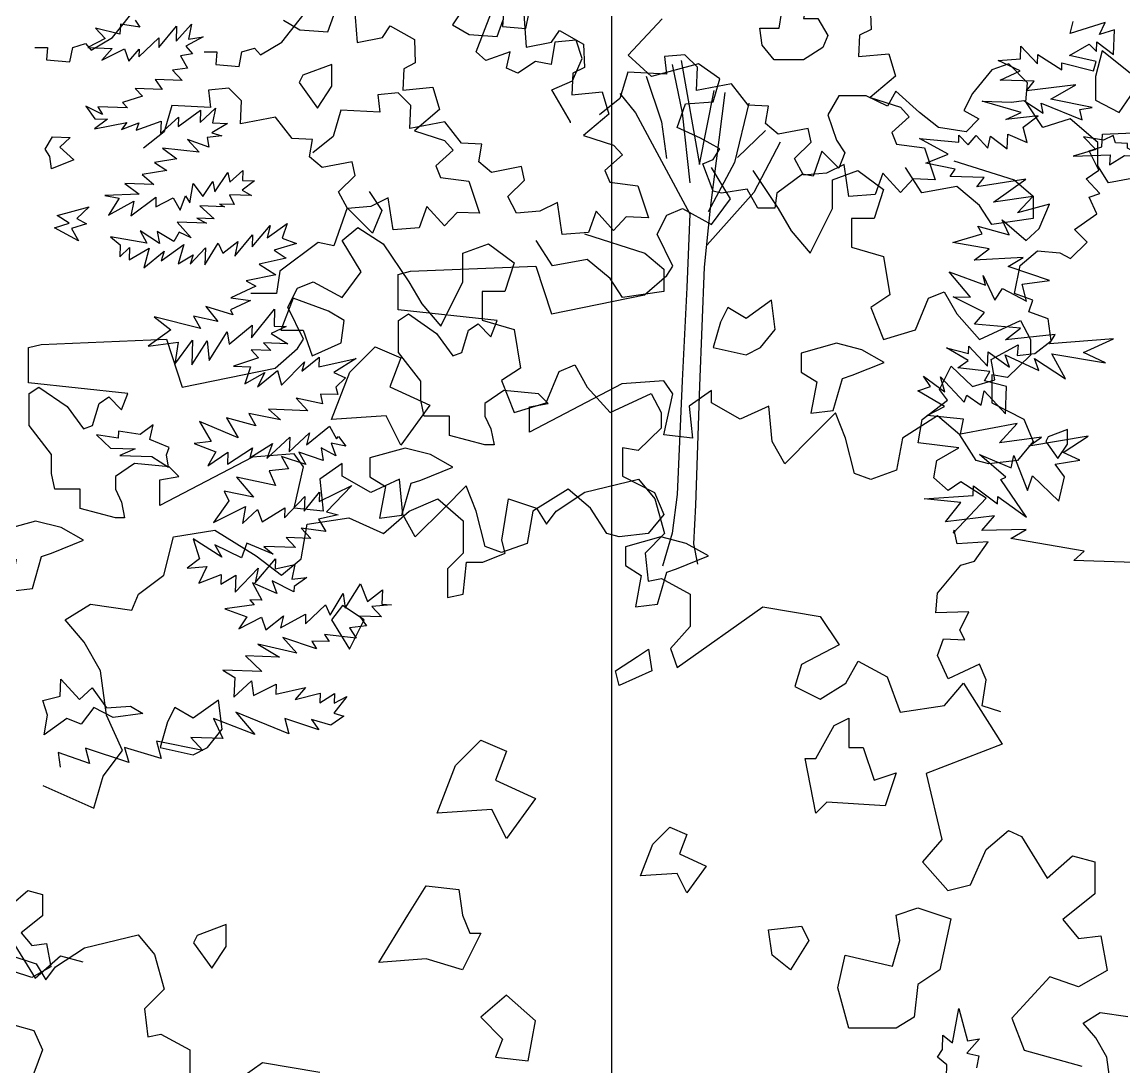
# Model space of a CAD drawing. Header units: inches. Extents: x 11.9 to 85.3, y 21.1 to 37.4.
# Drawn here: x 16.545 to 17.083, y 23.169 to 23.679 of the extents above; entities that cross this region are included whole.
import ezdxf

# ---------------------------------------------------------------- set-up
doc = ezdxf.new("R2010")
doc.units = ezdxf.units.IN
doc.header["$MEASUREMENT"] = 0
doc.layers.add('CAY', color=94, linetype='Continuous')
doc.layers.add('CAY-3', color=61, linetype='Continuous')

# ---------------------------------------------------------------- blocks, each defined once
blk = doc.blocks.new('A$C76451831')
at = {"layer": 'CAY'}
for p, q in [((3764, 1772.8), (3822.4, 1787)), ((3822.4, 1787), (3840.1, 1765.7)), ((3732.8, 1752.2), (3764, 1772.8)), ((3573, 1752.2), (3604.2, 1765.7)), ((3604.2, 1765.7), (3631.9, 1741.6)), ((3673.8, 1720.9), (3680.9, 1765.7)), ((3680.9, 1765.7), (3711.5, 1755.7)), ((3840.1, 1765.7), (3850.7, 1728)), ((3545.3, 1728), (3573, 1752.2)), ((3711.5, 1755.7), (3722.2, 1738)), ((3722.2, 1738), (3732.8, 1752.2)), ((3455.6, 1700.3), (3462.1, 1738)), ((3462.1, 1738), (3507.5, 1745.1)), ((3507.5, 1745.1), (3545.3, 1728)), ((3631.9, 1741.6), (3631.9, 1706.7)), ((3317.1, 1724.4), (3361.9, 1731.5)), ((3361.9, 1731.5), (3406.7, 1703.8)), ((3850.7, 1728), (3829.5, 1706.7)), ((3306.5, 1682.6), (3317.1, 1724.4)), ((3677.3, 1706.7), (3673.8, 1720.9)), ((3406.7, 1703.8), (3434.4, 1682.6)), ((3631.9, 1706.7), (3614.8, 1689.6)), ((3653.2, 1696.7), (3677.3, 1706.7)), ((3829.5, 1706.7), (3833, 1676.1)), ((3434.4, 1682.6), (3455.6, 1700.3)), ((3614.8, 1689.6), (3614.8, 1658.4)), ((3631.9, 1661.9), (3635.5, 1696.7)), ((3635.5, 1696.7), (3653.2, 1696.7)), ((3278.8, 1661.9), (3306.5, 1682.6)), ((3833, 1676.1), (3847.2, 1679)), ((3847.2, 1679), (3878.4, 1661.9)), ((3271.7, 1644.8), (3278.8, 1661.9)), ((3614.8, 1658.4), (3631.9, 1661.9)), ((3878.4, 1661.9), (3878.4, 1627.1)), ((3199.2, 1634.2), (3226.9, 1651.3)), ((3226.9, 1651.3), (3271.7, 1644.8)), ((3864.3, 1582.3), (3957.4, 1648.4)), ((3957.4, 1648.4), (4019.9, 1637.7)), ((3219.8, 1610), (3199.2, 1634.2)), ((4019.9, 1637.7), (4040.5, 1607.1)), ((3878.4, 1627.1), (3857.2, 1602.9)), ((3237.5, 1578.7), (3219.8, 1610)), ((4040.5, 1607.1), (3999.3, 1585.8)), ((3857.2, 1602.9), (3864.3, 1582.3)), ((3999.3, 1585.8), (3992.2, 1561.6)), ((4047.6, 1565.2), (4061.2, 1589.4)), ((4061.2, 1589.4), (4092.4, 1572.3)), ((3244, 1530.4), (3237.5, 1578.7)), ((4092.4, 1572.3), (4106.6, 1533.9)), ((3992.2, 1561.6), (4019.9, 1548.1)), ((4019.9, 1548.1), (4047.6, 1565.2)), ((4154.9, 1541), (4175.6, 1565.2)), ((4175.6, 1565.2), (4217.4, 1499.1)), ((4106.6, 1533.9), (4154.9, 1541)), ((3261.7, 1492), (3244, 1530.4)), ((4217.4, 1499.1), (4134.9, 1467.3)), ((3240.4, 1464.3), (3261.7, 1492)), ((3230.4, 1429.5), (3240.4, 1464.3)), ((4134.9, 1467.3), (4152, 1395.3)), ((3175, 1454.3), (3230.4, 1429.5)), ((4200.3, 1384.7), (4224.5, 1405.3)), ((4224.5, 1405.3), (4238.7, 1398.8)), ((4152, 1395.3), (4130.8, 1371.1)), ((4238.7, 1398.8), (4266.4, 1353.4)), ((4183.2, 1346.3), (4200.3, 1384.7)), ((4266.4, 1353.4), (4294.1, 1377.6)), ((4294.1, 1377.6), (4318.3, 1371.1)), ((4130.8, 1371.1), (4158.5, 1339.9)), ((4318.3, 1371.1), (4318.3, 1336.3)), ((4158.5, 1339.9), (4183.2, 1346.3)), ((4318.3, 1336.3), (4283.5, 1308.6)), ((4283.5, 1308.6), (4300.6, 1287.9)), ((4300.6, 1287.9), (4324.7, 1290.9)), ((4324.7, 1290.9), (4331.8, 1253.1)), ((4269.3, 1246.1), (4228, 1201.2)), ((4300.6, 1235.4), (4269.3, 1246.1)), ((4331.8, 1253.1), (4300.6, 1235.4)), ((4228, 1201.2), (4241.6, 1166.4)), ((4305.7, 1196), (4324.2, 1207.4)), ((4324.2, 1207.4), (4354.1, 1203)), ((4319.5, 1179.8), (4305.7, 1196)), ((4331.3, 1159), (4319.5, 1179.8)), ((4241.6, 1166.4), (4304.1, 1149.3)), ((4335.6, 1126.7), (4331.3, 1159)), ((5510, 797.5), (5483.5, 803.9)), ((5483.5, 803.9), (5494, 792.7)), ((5510.4, 808.4), (5510, 797.5)), ((5531.5, 805), (5510.4, 808.4)), ((5526.4, 812.8), (5531.5, 805)), ((5552.1, 782.9), (5571.5, 806.3)), ((5570.9, 790), (5587.9, 808.4)), ((5571.5, 806.3), (5570.9, 790)), ((5587.9, 808.4), (5584.6, 792.2)), ((5494, 792.7), (5475, 782.9)), ((5530.4, 772.8), (5552.4, 793.3)), ((5552.4, 793.3), (5552.1, 782.9)), ((5600.5, 794.4), (5581.6, 784.6)), ((5584.6, 792.2), (5600.5, 794.4)), ((5475, 782.9), (5501.7, 782)), ((5501.7, 782), (5490.4, 769.2)), ((5490.4, 769.2), (5514.9, 781.5)), ((5514.9, 781.5), (5519.8, 768.2)), ((5519.8, 768.2), (5530.7, 781)), ((5530.7, 781), (5530.4, 772.8)), ((5581.6, 784.6), (5589, 776.2)), ((5589, 776.2), (5575.8, 773.9)), ((5575.8, 773.9), (5583.5, 760.5)), ((5583.5, 760.5), (5567.1, 758.4)), ((5567.1, 758.4), (5577.6, 747.1)), ((5577.6, 747.1), (5548.1, 748.2)), ((5548.1, 748.2), (5555.9, 737.5)), ((5526.5, 738.5), (5534.4, 730.1)), ((5555.9, 737.5), (5526.5, 738.5)), ((5472.8, 719.1), (5482.8, 705.6)), ((5491.1, 710.3), (5472.8, 719.1)), ((5518.1, 717.5), (5485.9, 718.6)), ((5485.9, 718.6), (5491.1, 710.3)), ((5534.4, 730.1), (5512.8, 723.1)), ((5512.8, 723.1), (5518.1, 717.5)), ((5554.2, 689.5), (5573.5, 707.4)), ((5573.1, 697), (5597.7, 714.7)), ((5573.5, 707.4), (5573.1, 697)), ((5597.3, 701.6), (5613.7, 716.9)), ((5597.7, 714.7), (5597.3, 701.6)), ((5613.7, 716.9), (5610.4, 701.1)), ((5496.3, 705.1), (5482.4, 694.7)), ((5482.4, 694.7), (5517.5, 701.6)), ((5482.8, 705.6), (5496.3, 705.1)), ((5517.5, 701.6), (5511.8, 693.7)), ((5511.8, 693.7), (5530.6, 701.2)), ((5527.6, 693.1), (5554.7, 703.1)), ((5530.6, 701.2), (5527.6, 693.1)), ((5554.7, 703.1), (5554.2, 689.5)), ((5626.7, 700.5), (5610, 690.2)), ((5610.4, 701.1), (5626.7, 700.5)), ((5606.7, 674.5), (5583.5, 683)), ((5583.5, 683), (5596.1, 669.4)), ((5620.8, 687.1), (5604.8, 685)), ((5604.8, 685), (5606.7, 674.5)), ((5610, 690.2), (5620.8, 687.1)), ((5596.1, 669.4), (5556.4, 673.5)), ((5556.4, 673.5), (5571.9, 662.1)), ((5571.9, 662.1), (5547.7, 658)), ((5561, 649.3), (5534.1, 644.8)), ((5547.7, 658), (5561, 649.3)), ((5613.2, 626.2), (5627.1, 647)), ((5627.1, 647), (5629.4, 636.5)), ((5629.4, 636.5), (5643.5, 649.2)), ((5643.5, 649.2), (5643.1, 638.3)), ((5515.2, 635.1), (5530.7, 623.7)), ((5546.9, 634), (5515.2, 635.1)), ((5534.1, 644.8), (5546.9, 634)), ((5586.1, 614), (5589.5, 635.2)), ((5589.5, 635.2), (5599.9, 621.2)), ((5599.9, 621.2), (5610.9, 637.2)), ((5610.9, 637.2), (5613.2, 626.2)), ((5656.2, 637.9), (5642.7, 627.9)), ((5643.1, 638.3), (5656.2, 637.9)), ((5530.7, 623.7), (5493.4, 622.2)), ((5629, 622.9), (5634, 612.3)), ((5652.9, 622.1), (5629, 622.9)), ((5642.7, 627.9), (5652.9, 622.1)), ((5493.4, 622.2), (5509.2, 619.4)), ((5509.2, 619.4), (5497.7, 600.8)), ((5497.7, 600.8), (5525, 616.1)), ((5521.7, 599.9), (5549.1, 620.3)), ((5525, 616.1), (5521.7, 599.9)), ((5549.1, 620.3), (5548.8, 609.9)), ((5548.8, 609.9), (5567.7, 619.6)), ((5567.7, 619.6), (5575.4, 606.2)), ((5575.4, 606.2), (5581.3, 621.9)), ((5581.3, 621.9), (5586.1, 614)), ((5596.8, 610.9), (5612.2, 596.8)), ((5623.5, 610), (5596.8, 610.9)), ((5618.2, 612.9), (5623.5, 610)), ((5634, 612.3), (5618.2, 612.9)), ((5603.9, 592.1), (5572.2, 593.2)), ((5572.2, 593.2), (5587.5, 576.3)), ((5612.2, 596.8), (5593.6, 597.4)), ((5593.6, 597.4), (5603.9, 592.1)), ((5653.7, 566.3), (5673.1, 589.7)), ((5669.9, 576.2), (5691.8, 591.7)), ((5673.1, 589.7), (5669.9, 576.2)), ((5691.8, 591.7), (5686.2, 575.6)), ((5499.6, 577.1), (5510.2, 568.6)), ((5539.2, 570.3), (5499.6, 577.1)), ((5552.8, 569.8), (5532, 583.7)), ((5532, 583.7), (5539.2, 570.3)), ((5568.7, 572), (5550.5, 583.1)), ((5550.5, 583.1), (5552.8, 569.8)), ((5574.5, 582.2), (5568.7, 572)), ((5587.5, 576.3), (5574.5, 582.2)), ((5634.8, 556.1), (5654.2, 579.4)), ((5654.2, 579.4), (5653.7, 566.3)), ((5686.2, 575.6), (5701.9, 570.1)), ((5510.2, 568.6), (5509.7, 555.5)), ((5509.7, 555.5), (5520.5, 565.5)), ((5520.5, 565.5), (5520, 552.4)), ((5520, 552.4), (5541.7, 564.8)), ((5541.7, 564.8), (5536, 543.7)), ((5554.9, 551.2), (5579.5, 568.9)), ((5579.5, 568.9), (5573.3, 547.8)), ((5586.4, 547.4), (5602.9, 565.4)), ((5602.3, 546.8), (5616.7, 570.3)), ((5602.9, 565.4), (5602.3, 546.8)), ((5616.7, 570.3), (5621.8, 559.3)), ((5621.8, 559.3), (5638.1, 572.3)), ((5638.1, 572.3), (5634.8, 556.1)), ((5701.9, 570.1), (5677.6, 562.8)), ((5536, 543.7), (5557.9, 561.5)), ((5557.9, 561.5), (5554.9, 551.2)), ((5573.3, 547.8), (5589.5, 557.7)), ((5589.5, 557.7), (5586.4, 547.4)), ((5690.5, 554.2), (5661.2, 547.5)), ((5677.6, 562.8), (5690.5, 554.2)), ((5661.2, 547.5), (5679.4, 536)), ((5683.6, 539.8), (5680.1, 515.6)), ((5679.4, 536), (5647, 529.4)), ((5647, 529.4), (5657.7, 523.6)), ((5657.7, 523.6), (5630.5, 510.9)), ((5680.1, 515.6), (5652.4, 515.6)), ((5651.7, 507.9), (5630, 497.8)), ((5630.5, 510.9), (5651.7, 507.9)), ((5589.9, 491), (5597.6, 477.6)), ((5616.4, 485.1), (5589.9, 491)), ((5632.6, 492.3), (5603.4, 501.4)), ((5603.4, 501.4), (5616.4, 485.1)), ((5630, 497.8), (5632.6, 492.3)), ((5653, 467.5), (5678.1, 498.8)), ((5678.1, 498.8), (5677.5, 480.3)), ((5597.6, 477.6), (5547.3, 490.2)), ((5547.3, 490.2), (5565.4, 476)), ((5628.7, 460.7), (5653.5, 481.1)), ((5653.5, 481.1), (5653, 467.5)), ((5690.6, 479.8), (5674.5, 472.2)), ((5677.5, 480.3), (5690.6, 479.8)), ((5565.4, 476), (5540.7, 458.3)), ((5606.8, 442.8), (5626.5, 473.9)), ((5626.5, 473.9), (5628.7, 460.7)), ((5674.5, 472.2), (5692.6, 461.1)), ((5540.7, 458.3), (5573.1, 462.6)), ((5569.5, 438.7), (5589, 464.8)), ((5573.1, 462.6), (5569.5, 438.7)), ((5589, 464.8), (5588.1, 438)), ((5588.1, 438), (5604.8, 464.2)), ((5604.8, 464.2), (5606.8, 442.8)), ((5665.9, 462.1), (5673.8, 453.6)), ((5692.6, 461.1), (5665.9, 462.1)), ((5660.4, 445.9), (5633.3, 436.5)), ((5652.5, 454.4), (5660.4, 445.9)), ((5673.8, 453.6), (5652.5, 454.4)), ((5707.5, 431.2), (5726.6, 446.4)), ((5726.6, 446.4), (5726.2, 435.9)), ((5726.2, 435.9), (5766.8, 445)), ((5766.8, 445), (5742.3, 429.9)), ((5633.3, 436.5), (5651.9, 435.8)), ((5651.9, 435.8), (5645.8, 417.4)), ((5659.3, 414.3), (5681.2, 432.1)), ((5681.2, 432.1), (5685.6, 416.1)), ((5685.6, 416.1), (5710.5, 441.5)), ((5710.5, 441.5), (5707.5, 431.2)), ((5645.8, 417.4), (5667.5, 429.8)), ((5667.5, 429.8), (5659.3, 414.3)), ((5742.3, 429.9), (5755.2, 424.1)), ((5755.2, 424.1), (5744.5, 414)), ((5744.5, 414), (5746.9, 405.8)), ((5701.4, 401.9), (5714.1, 388.3)), ((5730.2, 395.9), (5701.4, 401.9)), ((5746.9, 405.8), (5727.9, 406.4)), ((5727.9, 406.4), (5730.2, 395.9)), ((5650.1, 385.1), (5657.8, 371.7)), ((5684.3, 378.5), (5650.1, 385.1)), ((5714.1, 388.3), (5671.6, 389.8)), ((5671.6, 389.8), (5684.3, 378.5)), ((5596.3, 376.6), (5609.2, 354.8)), ((5638.3, 358.8), (5596.3, 376.6)), ((5625.9, 380.5), (5638.3, 358.8)), ((5657.8, 371.7), (5625.9, 380.5)), ((5712.8, 351.2), (5737.6, 371.6)), ((5737.6, 371.6), (5745.2, 357.8)), ((5669.7, 336.4), (5694.5, 359.5)), ((5694, 343.7), (5716, 364.2)), ((5694.5, 359.5), (5694, 343.7)), ((5716, 364.2), (5712.8, 351.2)), ((5745.2, 357.8), (5747.6, 360.4)), ((5747.6, 360.4), (5755.4, 349.7)), ((5609.2, 354.8), (5590.5, 352.7)), ((5590.5, 352.7), (5614.2, 343.7)), ((5626.9, 330.2), (5654.2, 347.8)), ((5651.2, 337), (5675.7, 352.5)), ((5654.2, 347.8), (5651.2, 337)), ((5675.7, 352.5), (5669.7, 336.4)), ((5744.6, 339.2), (5728.6, 347.9)), ((5728.6, 347.9), (5730.8, 334.2)), ((5755.4, 349.7), (5739.6, 353)), ((5739.6, 353), (5744.6, 339.2)), ((5614.2, 343.7), (5605.5, 328.2)), ((5605.5, 328.2), (5627.4, 343.3)), ((5627.4, 343.3), (5626.9, 330.2)), ((5712.1, 329.9), (5685.6, 338.5)), ((5685.6, 338.5), (5693.3, 325.1)), ((5730.8, 334.2), (5704.4, 343.3)), ((5704.4, 343.3), (5712.1, 329.9)), ((5693.3, 325.1), (5672, 323.1)), ((5636.8, 316.2), (5655.1, 294.3)), ((5679.1, 307), (5636.8, 316.2)), ((5672, 323.1), (5679.1, 307)), ((5623.2, 300.8), (5628.2, 290.2)), ((5655.1, 294.3), (5623.2, 300.8)), ((5710.3, 279.2), (5726.9, 299.9)), ((5726.5, 289.5), (5762, 306.9)), ((5726.9, 299.9), (5726.5, 289.5)), ((5762, 306.9), (5734.3, 278.4)), ((5628.2, 290.2), (5611.5, 266.8)), ((5688.7, 271.8), (5710.9, 295)), ((5710.9, 295), (5710.3, 279.2)), ((5611.5, 266.8), (5646.6, 284.1)), ((5646.6, 284.1), (5643.2, 265.7)), ((5643.2, 265.7), (5659.6, 281)), ((5659.6, 281), (5664.6, 267.6)), ((5664.6, 267.6), (5689.1, 282.7)), ((5689.1, 282.7), (5688.7, 271.8)), ((5734.3, 278.4), (5747.3, 275.2)), ((5747.3, 275.2), (5725.9, 270.5)), ((5725.9, 270.5), (5733.6, 257.1)), ((5733.6, 257.1), (5706.9, 260.7)), ((5706.9, 260.7), (5717.4, 249.5)), ((5620.7, 229.3), (5589.6, 249)), ((5589.6, 249), (5596.6, 227.4)), ((5641.9, 228.5), (5613, 242.7)), ((5613, 242.7), (5620.7, 229.3)), ((5647.9, 244.2), (5641.9, 228.5)), ((5676.5, 232.3), (5647.9, 244.2)), ((5700.8, 239.6), (5666.4, 240.8)), ((5666.4, 240.8), (5676.5, 232.3)), ((5717.4, 249.5), (5690.7, 250.4)), ((5690.7, 250.4), (5700.8, 239.6)), ((5596.6, 227.4), (5583.1, 217)), ((5583.1, 217), (5604.4, 219)), ((5604.4, 219), (5595.6, 200.7)), ((5635.2, 191.1), (5660.1, 217)), ((5656.8, 201.3), (5679, 227.2)), ((5660.1, 217), (5656.8, 201.3)), ((5679, 227.2), (5678.7, 216.4)), ((5678.7, 216.4), (5700.1, 221.1)), ((5700.1, 221.1), (5696.9, 205.3)), ((5595.6, 200.7), (5620, 210.3)), ((5620, 210.3), (5619.6, 199.9)), ((5619.6, 199.9), (5635.8, 209.7)), ((5635.8, 209.7), (5635.2, 191.1)), ((5696.9, 205.3), (5713.2, 207)), ((5713.2, 207), (5699.3, 197.1)), ((5654.1, 201.4), (5664.3, 182.4)), ((5680.4, 189.6), (5654.1, 201.4)), ((5699.1, 191.6), (5675.5, 203.3)), ((5675.5, 203.3), (5680.4, 189.6)), ((5699.3, 197.1), (5699.1, 191.6)), ((5754.7, 173.8), (5771.4, 200)), ((5771.4, 200), (5778.9, 181.1)), ((5778.9, 181.1), (5795.2, 193.7)), ((5795.2, 193.7), (5794.7, 177.9)), ((5651.2, 182.9), (5656, 177.3)), ((5664.3, 182.4), (5651.2, 182.9)), ((5738.5, 166.2), (5752.5, 189.8)), ((5752.5, 189.8), (5754.7, 173.8)), ((5656, 177.3), (5624.1, 172.9)), ((5624.1, 172.9), (5647.8, 164.4)), ((5711.5, 156.8), (5733.5, 177.3)), ((5733.5, 177.3), (5738.5, 166.2)), ((5805.1, 177.5), (5783.7, 175.5)), ((5783.7, 175.5), (5794.2, 164.3)), ((5794.7, 177.9), (5805.1, 177.5)), ((5647.8, 164.4), (5639.2, 151.1)), ((5639.2, 151.1), (5663.7, 163.9)), ((5663.7, 163.9), (5668.6, 150.1)), ((5668.6, 150.1), (5687.7, 165.3)), ((5684.6, 152.2), (5711.8, 167.2)), ((5687.7, 165.3), (5684.6, 152.2)), ((5711.8, 167.2), (5711.5, 156.8)), ((5794.2, 164.3), (5770.2, 165.1)), ((5770.2, 165.1), (5778, 154.4)), ((5766.7, 141.2), (5732.4, 145.1)), ((5732.4, 145.1), (5737.5, 137.3)), ((5778, 154.4), (5759.3, 152.4)), ((5759.3, 152.4), (5766.7, 141.2)), ((5702.2, 124.9), (5659.9, 134.5)), ((5659.9, 134.5), (5683.5, 120.6)), ((5723.7, 129.6), (5686.9, 141.7)), ((5686.9, 141.7), (5702.2, 124.9)), ((5737.5, 137.3), (5718.5, 137.9)), ((5718.5, 137.9), (5723.7, 129.6)), ((5646.4, 121.9), (5664.3, 104.9)), ((5683.5, 120.6), (5646.4, 121.9)), ((5621.8, 106.4), (5634.7, 98.2)), ((5664.3, 104.9), (5621.8, 106.4)), ((5634.7, 98.2), (5633.9, 77)), ((5633.9, 77), (5653.1, 94.9)), ((5653.1, 94.9), (5655.3, 78.9)), ((5655.3, 78.9), (5679.7, 91.2)), ((5679.7, 91.2), (5679.3, 80.4)), ((5679.3, 80.4), (5711.8, 87.4)), ((5711.8, 87.4), (5700.4, 74.6)), ((5700.4, 74.6), (5727.4, 81.4)), ((5727.4, 81.4), (5727.1, 71)), ((5727.1, 71), (5743.3, 80.8)), ((5756.7, 77.6), (5742.5, 59.6)), ((5743.3, 80.8), (5742.9, 70.4)), ((5742.9, 70.4), (5756.7, 77.6)), ((5693.7, 37.2), (5636.1, 60.6)), ((5636.1, 60.6), (5656.5, 36.3)), ((5656.5, 36.3), (5611.8, 53.7)), ((5611.8, 53.7), (5621.9, 32)), ((5726, 41.5), (5689.3, 53.7)), ((5689.3, 53.7), (5693.7, 37.2)), ((5739.3, 46.5), (5718.3, 52.7)), ((5718.3, 52.7), (5726, 41.5)), ((5753.3, 56.5), (5739.3, 46.5)), ((5742.5, 59.6), (5753.3, 56.5)), ((5600.2, 19.2), (5549.8, 29.1)), ((5549.8, 29.1), (5554.6, 10.4)), ((5621.9, 32), (5587.1, 33.3)), ((5587.1, 33.3), (5600.2, 19.2)), ((5476.9, 4.9), (5442.9, 17)), ((5442.9, 17), (5445, 1)), ((5472.5, 21.4), (5476.9, 4.9)), ((5519.5, 6.1), (5472.5, 21.4)), ((5515.1, 22.2), (5519.5, 6.1)), ((5554.6, 10.4), (5515.1, 22.2))]:
    blk.add_line(p, q, dxfattribs=at)
for points in [[(4216, 1534.3), (4196, 1540.6), (4200.2, 1569.1), (4192.8, 1586), (4159, 1570.1), (4147.4, 1595.5), (4153.8, 1613.4), (4177, 1612.3), (4171.7, 1622.9), (4181.2, 1642.9), (4145.3, 1641.9), (4147.4, 1663), (4172.8, 1693.5), (4187.5, 1697.8), (4202.3, 1718.9), (4168.5, 1716.7), (4165.4, 1731.5), (4164.3, 1728.3), (4200.2, 1766.3), (4172.8, 1784.2), (4159, 1774.7), (4143.2, 1788.5), (4146.4, 1807.4), (4170.6, 1821.2), (4126.4, 1826.4), (4130.6, 1851.7), (4158, 1872.8), (4149.6, 1884.4), (4162.2, 1909.7), (4185.4, 1887.6), (4209.7, 1895), (4205.5, 1917.1), (4235, 1933), (4233.9, 1921.4), (4252.9, 1923.5), (4270.8, 1937.2), (4267.7, 1961.4), (4246.6, 1968.8), (4250.8, 1981.5), (4230.8, 1988.9), (4237.1, 2019.4), (4256.1, 2035.3), (4280.3, 2033.1), (4291.9, 2026.8), (4309.9, 2044.7), (4296.2, 2058.5), (4320.4, 2075.3), (4312, 2093.3), (4323.6, 2097.5), (4308.8, 2113.3), (4322.5, 2122.8), (4312, 2143.9), (4325.7, 2148.1), (4326.7, 2161.8), (4368.9, 2163.9)], [(1366.6, 144.6), (1267.9, 148.1), (1279.1, 158.1), (1199.4, 171.8), (1216.1, 181.6), (1168, 180.6), (1181.7, 196.4), (1128.5, 190.1), (1145, 210.9), (1105.3, 215), (1158.5, 218.6), (1158.8, 229), (1184.9, 209.5), (1185.2, 217.6), (1216.5, 195.2), (1188.5, 236.1), (1194, 238.6), (1165.5, 263.2), (1199.8, 248.8), (1202.6, 261.9), (1217.6, 224.2), (1223.1, 239.9), (1251.6, 212.6), (1257.9, 238.7), (1247.6, 252.6), (1274.4, 257.1), (1256.2, 265.5), (1283.5, 283.1), (1219.2, 272.2), (1232.7, 282.1), (1187.2, 276), (1206.5, 296.7), (1144.9, 285.2), (1148.2, 301.4), (1108.5, 305.5), (1127.4, 315.3), (1098.5, 332.2), (1112.3, 337.1), (1104.5, 348.3), (1127.9, 331.1), (1123.1, 347.6), (1148.9, 320), (1151.8, 327.6), (1167.3, 316.6), (1170.6, 332.4), (1193.7, 307.5), (1194.8, 337), (1171, 343.2), (1176.8, 353.5), (1142, 357.4), (1153.2, 365.2), (1129.6, 379.1), (1153.4, 372.9), (1153.7, 381), (1174.2, 359), (1174.8, 374.8), (1198.2, 358.2), (1193.2, 371.5), (1229.8, 354.3), (1225.3, 367.6), (1258.9, 345.2), (1244, 372.4), (1302.2, 362.7), (1278.5, 373.9), (1311.2, 388.7), (1241.7, 383.4), (1247.5, 393.6), (1193.8, 387.8), (1210.1, 400.4), (1160, 404.8), (1170.8, 417.6), (1137, 434.6), (1155.6, 434), (1132.5, 461.5), (1171.9, 447), (1169.5, 457.5), (1182.2, 430.8), (1190.3, 443.7), (1216.6, 429.6), (1211.8, 448.3), (1241.4, 452.3), (1196.6, 467.5), (1212.8, 477.3), (1159.7, 474.2), (1176, 486.8), (1136.3, 493.6), (1168.4, 502.9), (1163.7, 511.2), (1197.8, 501.9), (1190.2, 518), (1216.2, 495.8), (1230.2, 508.9), (1241.6, 535.3), (1206.8, 525.6), (1223.3, 543.6), (1180.5, 537.4), (1215.8, 562.4), (1162.5, 553.9), (1170.5, 564), (1133.4, 565.3), (1139.1, 573.3), (1107.2, 579.8), (1131.5, 589.4), (1100.4, 606.4), (1142.9, 602.6), (1143.1, 610.3), (1153.2, 599.5), (1161.7, 609.7), (1174.4, 596.1), (1177.5, 609.1), (1195.6, 595.3), (1196.2, 611.2), (1217.2, 602.3), (1212.8, 618.8), (1229.1, 631.3), (1194, 627.1), (1210.6, 634.7), (1168.4, 647.1), (1200.1, 646), (1213.8, 647.7), (1234.6, 633.9), (1232.3, 644.8), (1276.9, 627), (1274.6, 637.9), (1287.8, 640.2), (1242.8, 649.4), (1270.1, 664.8), (1216.4, 658.5), (1224.9, 668.7), (1187.8, 670), (1209.5, 680.1), (1185.8, 691.3), (1209.9, 693.2), (1210.4, 706.8), (1228.3, 687.6), (1228.7, 698), (1254.8, 681.2), (1255.1, 688.9), (1289.2, 680), (1292.3, 690.3), (1263.1, 696.8), (1284.8, 709.2), (1292.7, 701.2), (1293, 711.6), (1311.1, 697.8), (1312.1, 724.6), (1296, 719.7), (1301.9, 732.6), (1263.9, 720.8), (1267.1, 733.8)], [(4157, 1137.5), (4157.5, 1150.6), (4147.3, 1159.1), (4152.6, 1167.1), (4153.1, 1182.9), (4163.7, 1174.4), (4170.5, 1211.8), (4179.7, 1176.6), (4192.9, 1178.8), (4179.2, 1163.4), (4192.2, 1160.3), (4189.5, 1147.2)], [(648.1, 741.9), (647, 728.2), (672.4, 726.1), (675.5, 741.9)], [(1046.8, 750.3), (1047.8, 725), (1035.2, 718.7), (1034.1, 695.5), (1066.8, 698.6), (1074.2, 674.4), (1046.8, 651.2), (1079.5, 640.6), (1089, 630.1), (1070, 613.2), (1075.2, 600.5), (1105.8, 596.3), (1117.4, 561.5), (1093.2, 562.6), (1079.5, 547.8), (1060.5, 568.9), (1052, 545.7), (1023.6, 543.6), (1018.3, 578.4), (999.3, 568.9), (974, 566.8), (964.5, 584.7), (982.4, 602.7), (979.3, 617.4), (946.6, 611.1), (932.9, 622.7), (936, 641.7), (913.9, 642.7), (895.9, 665.9), (858, 658.6), (859, 683.9), (845.3, 697.6), (823.2, 695.5), (825.3, 676.5), (783.1, 678.6), (774.7, 650.1), (752.5, 632.2)], [(720.9, 623.7), (720.9, 624.8), (700.8, 659.6), (723, 669.1), (733.5, 693.4), (727.2, 713.4), (704, 711.3), (699.8, 687), (682.9, 690.2), (663.9, 677.5), (651.3, 682.8), (655.5, 700.7), (629.1, 691.2), (618.6, 700.7), (634.4, 741.9)], [(831.6, 687), (842.2, 634.3), (850.6, 558.4)], [(841.1, 691.2), (861.1, 578.4), (877, 658.6)], [(803.1, 674.4), (820, 624.8), (825.3, 584.7)], [(774.7, 655.4), (791.5, 634.3), (850.6, 524.6), (847.4, 444.5), (842.2, 343.2), (836.9, 219.8), (831.6, 177.6), (821.1, 141.8)], [(888.6, 656.4), (872.7, 530.9), (866.4, 466.6), (861.1, 337.9), (856.9, 208.2), (854.8, 166), (859, 143.9)], [(914.9, 644.8), (899.1, 580.5), (870.6, 526.7)], [(932.9, 615.3), (902.3, 585.8)], [(948.7, 602.7), (920.2, 547.8), (869.6, 490.9)]]:
    blk.add_lwpolyline(points, dxfattribs=at)
for points in [[(4267.5, 1833.2), (4264.9, 1827.9), (4278.1, 1809.4), (4288.7, 1825.2), (4288.7, 1841.1)], [(3524.3, 1634.1), (3500.5, 1649.9), (3488.6, 1634.1), (3508.4, 1602.4)], [(3821.2, 1594.5), (3833.1, 1602.4), (3837, 1578.6), (3801.4, 1562.8), (3797.4, 1578.6)], [(3369.9, 1515.3), (3365.9, 1547), (3338.2, 1527.2), (3318.4, 1539), (3310.5, 1523.2), (3302.6, 1495.5), (3338.2, 1487.6), (3354, 1495.5)], [(4035, 1519.2), (4050.8, 1527.2), (4050.8, 1495.5), (4066.6, 1495.5), (4078.5, 1459.8), (4102.3, 1467.8), (4090.4, 1432.1), (4027.1, 1436.1), (4015.2, 1424.2), (4003.3, 1483.6), (4015.2, 1483.6)], [(3623.3, 1475.7), (3651, 1503.4), (3678.7, 1491.5), (3666.8, 1459.8), (3710.3, 1440), (3678.7, 1396.5), (3662.8, 1428.1), (3603.5, 1424.2)], [(3837.8, 1390.3), (3856.3, 1408.8), (3874.8, 1400.9), (3866.9, 1379.8), (3895.9, 1366.6), (3874.8, 1337.5), (3864.2, 1358.6), (3824.6, 1356)], [(3571.8, 1313.3), (3591.6, 1345), (3627.2, 1341), (3631.2, 1313.3), (3639.1, 1293.5), (3651, 1293.5), (3631.2, 1253.9), (3591.6, 1265.8), (3540.1, 1261.8)], [(4038.9, 1234.1), (4046.9, 1269.7), (4098.3, 1257.8), (4106.2, 1285.6), (4102.3, 1313.3), (4126, 1321.2), (4161.7, 1309.3), (4149.8, 1253.9), (4126, 1238), (4122.1, 1202.4), (4102.3, 1190.5), (4050.8, 1190.5)], [(3342.6, 1291.2), (3338.7, 1283.3), (3358.5, 1255.6), (3374.3, 1279.3), (3374.3, 1303.1)], [(3967.7, 1269.7), (3963.7, 1297.4), (3999.3, 1301.4), (4007.3, 1285.6), (3987.5, 1253.9)], [(3702.4, 1154.9), (3710.3, 1198.4), (3678.7, 1226.2), (3651, 1202.4), (3674.7, 1178.6), (3666.8, 1158.8)], [(5433.8, 664.7), (5428.6, 672.6), (5436.8, 685.9), (5455.8, 685.2), (5444.5, 674.7), (5459.9, 661), (5435.5, 651)], [(1313.2, 601.7), (1310.8, 609.9), (1300.2, 604.8), (1278.6, 608.3), (1291.7, 594.7), (1267.4, 587.4), (1307.3, 588.7), (1306.9, 577.9), (1323.2, 588.2), (1342.2, 587.5), (1326.2, 596.2), (1326.3, 601.2)], [(5441.9, 600.5), (5476.7, 609.7), (5463.1, 597), (5473.8, 591.2), (5457.3, 586.3), (5465, 572.9), (5438.7, 587), (5454.8, 591.9)], [(1037.6, 376.9), (1009.9, 384), (971.5, 373.4), (971.5, 352.7), (988.6, 342.1), (982.2, 307.9), (1006.3, 310.8), (1016.4, 345.6), (1027, 349.2), (1061.8, 363.3)], [(5560.6, 340.2), (5563.6, 348.2), (5542.6, 357.1), (5545.9, 372.9), (5532, 362.5), (5508.5, 366), (5508.2, 358.3), (5484.4, 361.9), (5499.7, 347.7), (5526.4, 346.8), (5509.9, 339.7), (5544.7, 338.5), (5562.9, 327)], [(5431.1, 57.3), (5426.2, 73.3), (5445, 78.1), (5445.6, 96.7), (5466.2, 74.6), (5479.7, 87.3), (5495.3, 65.5), (5521.6, 67.3), (5535, 59.1), (5502.6, 54.8), (5481.7, 65.9), (5467.9, 47.8), (5452.3, 53.8), (5427.7, 36.1)]]:
    blk.add_lwpolyline(points, close=True, dxfattribs=at)
at = {"layer": 'CAY-3'}
for p, q in [((3138.9, 1290.1), (3166.6, 1244.7)), ((3220.2, 1277.6), (3278.5, 1291.8)), ((3278.5, 1291.8), (3296.2, 1270.6)), ((3137, 1270.6), (3167.7, 1260.5)), ((3188.9, 1257), (3220.2, 1277.6)), ((3296.2, 1270.6), (3306.9, 1232.8)), ((3166.6, 1244.7), (3194.3, 1268.9)), ((3167.7, 1260.5), (3178.3, 1242.8)), ((3194.3, 1268.9), (3218.5, 1262.4)), ((3178.3, 1242.8), (3188.9, 1257)), ((3306.9, 1232.8), (3285.6, 1211.6)), ((3285.6, 1211.6), (3289.2, 1180.9)), ((3289.2, 1180.9), (3303.3, 1183.9)), ((3303.3, 1183.9), (3334.6, 1166.8)), ((3334.6, 1166.8), (3334.6, 1131.9)), ((3320.4, 1087.1), (3413.6, 1153.2)), ((3413.6, 1153.2), (3476.1, 1142.6)), ((6416.3, 659.8), (6481.8, 639.1)), ((6173.4, 618.5), (6152.8, 652.7)), ((6197.6, 649.2), (6225.3, 607.9)), ((6284.2, 639.1), (6312, 649.2)), ((6312, 649.2), (6339.7, 628.5)), ((6381.5, 625), (6363.8, 652.7)), ((6284.2, 607.9), (6284.2, 639.1)), ((6481.8, 639.1), (6502.4, 621.4)), ((5780.9, 626.5), (5794.5, 605.9)), ((6339.7, 628.5), (6329.6, 597.3)), ((6419.3, 632.1), (6381.5, 625)), ((6444, 611.4), (6419.3, 632.1)), ((6152.8, 590.8), (6173.4, 618.5)), ((6457.6, 590.8), (6444, 611.4)), ((6502.4, 621.4), (6502.4, 597.3)), ((5756.9, 608.7), (5742.6, 567.5)), ((5766.8, 598.8), (5756.9, 608.7)), ((5784.5, 581.1), (5766.8, 598.8)), ((5794.5, 605.9), (5784.5, 581.1)), ((6093.8, 580.2), (6104.4, 600.8)), ((6104.4, 600.8), (6121.5, 607.9)), ((6121.5, 607.9), (6152.8, 590.8)), ((6225.3, 607.9), (6239.4, 583.7)), ((6260.1, 559.5), (6284.2, 607.9)), ((6304.9, 597.3), (6304.9, 566)), ((6329.6, 597.3), (6304.9, 597.3)), ((6502.4, 597.3), (6457.6, 590.8)), ((6110.9, 545.4), (6093.8, 580.2)), ((6239.4, 583.7), (6260.1, 559.5)), ((5725.5, 571.1), (5683.6, 539.8)), ((5742.6, 567.5), (5725.5, 571.1)), ((6304.9, 566), (6339.7, 556)), ((6339.7, 556), (6346.7, 514.1)), ((5812.2, 536.3), (5825.7, 539.8)), ((5825.7, 539.8), (5961.9, 545.3)), ((5961.9, 545.3), (5979, 493.4)), ((6104.4, 535.3), (6110.9, 545.4)), ((5812.2, 497.9), (5812.2, 536.3)), ((6080.2, 514.1), (6104.4, 535.3)), ((6388.6, 510.6), (6405.7, 517.6)), ((6405.7, 517.6), (6419.3, 493.4)), ((472.7, 495.7), (489.8, 509.9)), ((489.8, 509.9), (517.5, 492.2)), ((5979, 493.4), (6080.2, 514.1)), ((6346.7, 514.1), (6326.1, 500.5)), ((6374.5, 476.3), (6388.6, 510.6)), ((493.3, 461.5), (472.7, 495.7)), ((517.5, 492.2), (545.2, 450.9)), ((604.1, 482.1), (631.9, 492.2)), ((631.9, 492.2), (659.6, 471.5)), ((701.4, 468), (683.7, 495.7)), ((736.2, 502.8), (801.7, 482.1)), ((5920.1, 486.4), (5812.2, 497.9)), ((5812.8, 486.4), (5823.4, 493.4)), ((5823.4, 493.4), (5854, 472.2)), ((6326.1, 500.5), (6339.7, 465.7)), ((6419.3, 493.4), (6444, 465.7)), ((604.1, 450.9), (604.1, 482.1)), ((801.7, 482.1), (822.3, 464.4)), ((5812.8, 451.6), (5812.8, 486.4)), ((5888.8, 475.7), (5899.4, 482.8)), ((5899.4, 482.8), (5913, 468.7)), ((5913, 468.7), (5920.1, 486.4)), ((6444, 465.7), (6488.8, 486.4)), ((6488.8, 486.4), (6499.5, 465.7)), ((659.6, 471.5), (649.5, 440.3)), ((739.2, 475.1), (701.4, 468)), ((763.9, 454.4), (739.2, 475.1)), ((5854, 472.2), (5871.7, 448)), ((5881.7, 451.6), (5888.8, 475.7)), ((6339.7, 465.7), (6374.5, 476.3)), ((472.7, 433.8), (493.3, 461.5)), ((822.3, 464.4), (822.3, 440.3)), ((6499.5, 465.7), (6499.5, 448.6)), ((413.7, 423.2), (424.3, 443.8)), ((424.3, 443.8), (441.4, 450.9)), ((441.4, 450.9), (472.7, 433.8)), ((545.2, 450.9), (559.3, 426.7)), ((580, 402.5), (604.1, 450.9)), ((777.5, 433.8), (763.9, 454.4)), ((5836.9, 420.3), (5812.8, 451.6)), ((5871.7, 448), (5881.7, 451.6)), ((6499.5, 448.6), (6474.7, 424.4)), ((624.8, 440.3), (624.8, 409)), ((649.5, 440.3), (624.8, 440.3)), ((822.3, 440.3), (777.5, 433.8)), ((430.8, 388.4), (413.7, 423.2)), ((559.3, 426.7), (580, 402.5)), ((5836.9, 399.6), (5836.9, 420.3)), ((6100.9, 420.9), (6055.5, 417.4)), ((6110.9, 406.7), (6100.9, 420.9)), ((6457.6, 427.4), (6457.6, 396.7)), ((6474.7, 424.4), (6457.6, 427.4)), ((624.8, 409), (659.6, 399)), ((5927.1, 410.3), (5906.5, 396.1)), ((5964.9, 406.7), (5927.1, 410.3)), ((6055.5, 417.4), (5954.9, 364.8)), ((6152.8, 410.3), (6128.6, 393.2)), ((6152.8, 396.7), (6152.8, 410.3)), ((659.6, 399), (666.6, 357.1)), ((5840.5, 382.5), (5836.9, 399.6)), ((5906.5, 396.1), (5906.5, 382.5)), ((5954.9, 392.6), (5975.5, 396.1)), ((5975.5, 396.1), (5964.9, 406.7)), ((6100.9, 361.9), (6110.9, 406.7)), ((6184, 379), (6152.8, 396.7)), ((6457.6, 396.7), (6492.4, 379)), ((145.6, 382.8), (281.8, 388.3)), ((281.8, 388.3), (298.9, 336.4)), ((424.3, 378.3), (430.8, 388.4)), ((5954.9, 364.8), (5954.9, 392.6)), ((6128.6, 393.2), (6132.1, 358.4)), ((6215.3, 393.2), (6184, 379)), ((6218.8, 354.8), (6215.3, 393.2)), ((6287.8, 386.1), (6263.6, 361.9)), ((6298.4, 358.4), (6287.8, 386.1)), ((132.1, 379.3), (145.6, 382.8)), ((132.1, 340.9), (132.1, 379.3)), ((400.1, 357.1), (424.3, 378.3)), ((5868.2, 382.5), (5840.5, 382.5)), ((5868.2, 361.3), (5868.2, 382.5)), ((5906.5, 382.5), (5913, 368.4)), ((6398.6, 382.6), (6360.3, 358.4)), ((6422.8, 361.9), (6398.6, 382.6)), ((6492.4, 379), (6502.4, 354.8)), ((708.5, 353.5), (725.6, 360.6)), ((725.6, 360.6), (739.2, 336.4)), ((5906.5, 351.3), (5868.2, 361.3)), ((5913, 368.4), (5916.5, 351.3)), ((6132.1, 358.4), (6100.9, 361.9)), ((6263.6, 361.9), (6232.4, 330.6)), ((6440.5, 334.2), (6422.8, 361.9)), ((298.9, 336.4), (400.1, 357.1)), ((666.6, 357.1), (646, 343.5)), ((694.4, 319.3), (708.5, 353.5)), ((5916.5, 351.3), (5906.5, 351.3)), ((6232.4, 330.6), (6218.8, 354.8)), ((6308.4, 320), (6298.4, 358.4)), ((6360.3, 358.4), (6353.8, 323.6)), ((6502.4, 354.8), (6485.3, 334.2)), ((240, 329.4), (132.1, 340.9)), ((132.7, 329.4), (143.3, 336.4)), ((143.3, 336.4), (173.9, 315.2)), ((646, 343.5), (659.6, 308.7)), ((739.2, 336.4), (763.9, 308.7)), ((132.7, 294.5), (132.7, 329.4)), ((208.7, 318.7), (219.3, 325.8)), ((219.3, 325.8), (232.9, 311.7)), ((232.9, 311.7), (240, 329.4)), ((763.9, 308.7), (808.7, 329.4)), ((808.7, 329.4), (819.4, 308.7)), ((6353.8, 323.6), (6326.1, 313.5)), ((6454.1, 330.6), (6440.5, 334.2)), ((6485.3, 334.2), (6454.1, 330.6)), ((173.9, 315.2), (191.6, 291)), ((201.6, 294.5), (208.7, 318.7)), ((659.6, 308.7), (694.4, 319.3)), ((6326.1, 313.5), (6308.4, 320)), ((819.4, 308.7), (819.4, 291.6)), ((156.8, 263.3), (132.7, 294.5)), ((191.6, 291), (201.6, 294.5)), ((819.4, 291.6), (794.6, 267.4)), ((420.8, 263.9), (375.4, 260.4)), ((430.8, 249.7), (420.8, 263.9)), ((794.6, 267.4), (777.5, 270.4)), ((777.5, 270.4), (777.5, 239.7)), ((156.8, 242.6), (156.8, 263.3)), ((247, 253.3), (226.4, 239.1)), ((284.8, 249.7), (247, 253.3)), ((375.4, 260.4), (274.7, 207.8)), ((472.7, 253.3), (448.5, 236.2)), ((472.7, 239.7), (472.7, 253.3)), ((160.4, 225.5), (156.8, 242.6)), ((295.4, 239.1), (284.8, 249.7)), ((420.8, 204.9), (430.8, 249.7)), ((503.9, 222), (472.7, 239.7)), ((777.5, 239.7), (812.3, 222)), ((226.4, 239.1), (226.4, 225.5)), ((274.7, 235.6), (295.4, 239.1)), ((274.7, 207.8), (274.7, 235.6)), ((448.5, 236.2), (452, 201.4)), ((535.2, 236.2), (503.9, 222)), ((538.7, 197.8), (535.2, 236.2)), ((607.7, 229.1), (583.5, 204.9)), ((618.3, 201.4), (607.7, 229.1)), ((188.1, 225.5), (160.4, 225.5)), ((188.1, 204.3), (188.1, 225.5)), ((226.4, 225.5), (232.9, 211.4)), ((718.5, 225.5), (680.2, 201.4)), ((742.7, 204.9), (718.5, 225.5)), ((812.3, 222), (822.3, 197.8)), ((226.4, 194.3), (188.1, 204.3)), ((232.9, 211.4), (236.4, 194.3)), ((452, 201.4), (420.8, 204.9)), ((583.5, 204.9), (552.3, 173.6)), ((760.4, 177.2), (742.7, 204.9)), ((236.4, 194.3), (226.4, 194.3)), ((552.3, 173.6), (538.7, 197.8)), ((628.3, 163), (618.3, 201.4)), ((680.2, 201.4), (673.7, 166.6)), ((822.3, 197.8), (805.2, 177.2)), ((774, 173.6), (760.4, 177.2)), ((805.2, 177.2), (774, 173.6)), ((646, 156.5), (628.3, 163)), ((673.7, 166.6), (646, 156.5))]:
    blk.add_line(p, q, dxfattribs=at)
for points in [[(6866.3, 936.3), (6884.7, 952.4), (6900.9, 948.1), (6900.9, 924.9), (6877.7, 906.4), (6889.1, 892.7), (6905.2, 894.6), (6909.9, 869.5), (6889.1, 857.7), (6868.2, 864.7)], [(6849.8, 811.7), (6891.4, 800.2), (6900.9, 779.4), (6891.4, 753.8)], [(6609.6, 753.8), (6577.4, 779.4), (6570.3, 751.5), (6570.3, 725.9), (6595.8, 712.2), (6611.9, 735.4)], [(6609.6, 640.6), (6584.4, 635.9), (6572.6, 654.4), (6572.6, 679.9), (6542.8, 705.5), (6512.9, 696), (6494.4, 724), (6496.4, 744.4), (6475.9, 765.3), (6457.5, 758.6), (6436.6, 733), (6427.2, 714.5), (6443.3, 705.5), (6429.6, 691.3), (6399.7, 696), (6378.8, 712.2), (6353.3, 735.4), (6344.3, 719.2), (6321.1, 730.6), (6291.2, 730.6), (6279.4, 709.8), (6288.8, 682.3), (6297.9, 668.5), (6291.2, 652), (6279.4, 663.8), (6272.8, 670.4), (6263.3, 643), (6251.9, 645.3), (6224, 624.5), (6221.6, 608.3), (6203.1, 608.3), (6191.7, 629.2), (6163.8, 624.5), (6154.8, 626.8), (6143.4, 656.7), (6154.8, 661.4), (6161.9, 672.8), (6141, 684.6), (6115.5, 696), (6124.5, 721.6), (6154.8, 724), (6161.9, 749.1), (6138.7, 765.3), (6087.6, 751.5), (6062.4, 774.7), (6099.4, 814)], [(5601.5, 778.1), (5615.2, 778.1), (5614.1, 764.4), (5639.4, 762.3), (5642.6, 778.1), (5656.3, 782.3), (5662.6, 774.9), (5685.8, 788.7), (5714.3, 824.5)], [(5884.1, 826.6), (5871.5, 807.6), (5889.4, 797.1), (5920, 795), (5926.3, 812.9)], [(5948.5, 824.5), (5951.6, 783.4), (5979, 788.7), (5987.5, 801.3), (6013.8, 786.5), (6014.9, 761.2), (6002.2, 754.9), (6001.2, 731.7), (6033.9, 734.9), (6041.3, 710.6), (6013.8, 687.4), (6046.5, 676.9), (6056, 666.3), (6037, 649.4), (6042.3, 636.8), (6072.9, 632.6), (6084.5, 597.8), (6060.2, 598.8), (6046.5, 584), (6027.6, 605.1), (6019.1, 581.9), (5990.6, 579.8), (5985.4, 614.6), (5966.4, 605.1), (5941.1, 603), (5931.6, 621), (5949.5, 638.9), (5946.3, 653.7), (5913.6, 647.3), (5899.9, 658.9), (5903.1, 677.9), (5881, 679), (5863, 702.2), (5825.1, 694.8), (5826.1, 720.1), (5812.4, 733.8), (5790.2, 731.7), (5792.4, 712.7), (5750.2, 714.8), (5741.7, 686.3), (5719.6, 668.4)], [(138.9, 705.6), (152.6, 705.6), (151.5, 691.9), (176.9, 689.8), (180, 705.6), (193.7, 709.9), (200.1, 702.5), (223.3, 716.2), (251.7, 752)], [(408.9, 735.2), (426.8, 724.6), (457.4, 722.5), (463.7, 740.4)], [(485.9, 752), (489, 710.9), (516.5, 716.2), (524.9, 728.8), (551.3, 714.1), (552.3, 688.8), (539.7, 682.4), (538.6, 659.2), (571.3, 662.4), (578.7, 638.1), (551.3, 614.9), (584, 604.4), (593.5, 593.8), (574.5, 577), (579.7, 564.3), (610.3, 560.1), (621.9, 525.3), (597.7, 526.3), (584, 511.6), (565, 532.7), (556.5, 509.5), (528.1, 507.4), (522.8, 542.2), (503.8, 532.7), (478.5, 530.6), (469, 548.5), (486.9, 566.4), (483.8, 581.2), (451.1, 574.9), (437.4, 586.5), (440.5, 605.4), (418.4, 606.5), (400.5, 629.7), (362.5, 622.3), (363.5, 647.6), (349.8, 661.3), (327.7, 659.2), (329.8, 640.3), (287.6, 642.4), (279.2, 613.9), (257, 596)]]:
    blk.add_lwpolyline(points, dxfattribs=at)
for points in [[(6252.8, 814.5), (6268.6, 814.5), (6279.2, 796), (6273.9, 782.8), (6252.8, 769.6), (6221.1, 769.6), (6207.9, 785.5), (6205.3, 803.9), (6226.4, 803.9), (6229, 819.8), (6234.3, 838.3), (6255.4, 825.1)], [(430.1, 675.3), (426.1, 667.3), (445.9, 639.6), (461.7, 663.4), (461.7, 687.1)], [(5736.7, 496.4), (5698.4, 510.5), (5684.8, 475.7), (5709, 475.7), (5719, 448), (5750.3, 462.2), (5753.8, 486.4)], [(6222, 476.6), (6218.1, 508.3), (6190.4, 488.5), (6170.6, 500.4), (6162.6, 484.6), (6154.7, 456.8), (6190.4, 448.9), (6206.2, 456.8)], [(481.1, 352.5), (508.8, 380.2), (536.5, 368.3), (524.6, 336.6), (568.2, 316.8), (536.5, 273.3), (520.7, 305), (461.3, 301)], [(5847.5, 340.7), (5819.8, 347.7), (5781.5, 337.1), (5781.5, 316.5), (5798.6, 305.9), (5792.1, 271.6), (5816.3, 274.6), (5826.3, 309.4), (5836.9, 312.9), (5871.7, 327.1)], [(6125.5, 244), (6097.8, 251.1), (6059.5, 240.5), (6059.5, 219.9), (6076.6, 209.2), (6070.1, 175), (6094.3, 178), (6104.3, 212.8), (6114.9, 216.3), (6149.7, 230.5)], [(167.4, 183.7), (139.7, 190.7), (101.4, 180.1), (101.4, 159.5), (118.5, 148.9), (112, 114.6), (136.2, 117.6), (146.2, 152.4), (156.8, 155.9), (191.6, 170.1)]]:
    blk.add_lwpolyline(points, close=True, dxfattribs=at)

msp = doc.modelspace()

# ---------------------------------------------------------------- linework, layer by layer
msp.add_lwpolyline([(16.83249, 24.25614), (16.83249, 24.25614), (16.83249, 22.47485)])

# ---------------------------------------------------------------- block references
at = {"layer": 'CAY', "xscale": 0.0004489089019145984, "yscale": 0.0004489089019145984, "zscale": 0.0004489089019145984}
for p in [(16.48885, 23.34953), (14.11921, 23.31472), (13.45711, 22.82744), (15.12979, 22.65341)]:
    msp.add_blockref('A$C76451831', p, dxfattribs=at)

doc.saveas('drawing.dxf')
